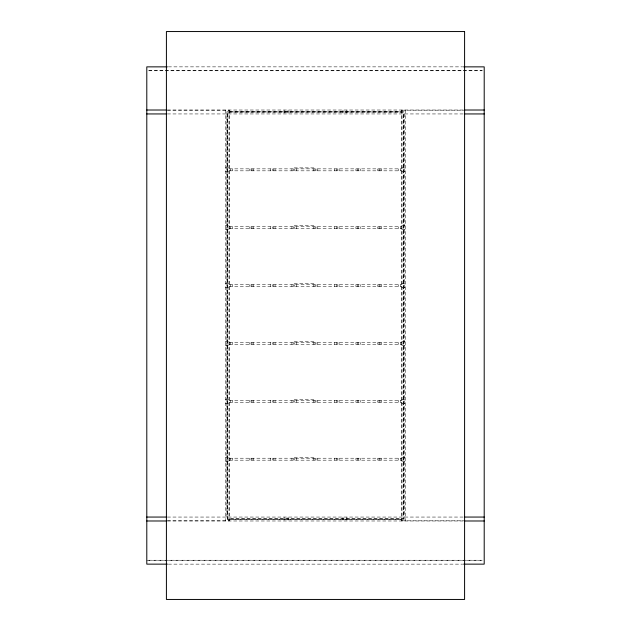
<?xml version="1.0" encoding="UTF-8"?>
<svg xmlns="http://www.w3.org/2000/svg" width="631" height="631" viewBox="0 0 631 631"><rect width="100%" height="100%" fill="white"/><g stroke="black" fill="none" stroke-linecap="round" stroke-linejoin="round"><path stroke-width="0.47" stroke-dasharray="3.15 2.37" d="M168.351 66.862L462.649 66.862M148.766 70.617L482.234 70.617M148.766 70.782L482.234 70.782M167.396 110.015L463.604 110.015M167.357 110.18L229.021 110.18M401.979 110.18L463.643 110.18M229.187 111.813L401.813 111.813M401.813 111.979L227.223 111.979L227.223 519.021L403.777 519.021L403.777 113.943M167.396 113.943L463.604 113.943M225.267 167.885L229.187 167.885M294.164 167.885L315.5 167.885M401.813 167.885L405.733 167.885M229.187 168.863L401.813 168.863M229.187 170.827L401.813 170.827M225.267 171.806L229.187 171.806M401.813 171.806L405.733 171.806M225.267 225.756L229.187 225.756M294.164 225.756L315.5 225.756M401.813 225.756L405.733 225.756M229.187 226.734L401.813 226.734M229.187 228.698L401.813 228.698M225.267 229.676L229.187 229.676M401.813 229.676L405.733 229.676M225.267 283.627L229.187 283.627M294.164 283.627L315.5 283.627M401.813 283.627L405.733 283.627M229.187 284.605L401.813 284.605M229.187 286.569L401.813 286.569M225.267 287.547L229.187 287.547M401.813 287.547L405.733 287.547M225.267 341.489L229.187 341.489M294.164 341.489L315.5 341.489M401.813 341.489L405.733 341.489M229.187 342.475L401.813 342.475M229.187 344.431L401.813 344.431M225.267 345.417L229.187 345.417M401.813 345.417L405.733 345.417M225.267 399.36L229.187 399.36M294.164 399.36L315.5 399.36M401.813 399.36L405.733 399.36M229.187 400.338L401.813 400.338M229.187 402.302L401.813 402.302M225.267 403.288L229.187 403.288M401.813 403.288L405.733 403.288M225.267 457.23L229.187 457.23M294.164 457.23L315.5 457.23M401.813 457.23L405.733 457.23M229.187 458.209L401.813 458.209M229.187 460.173L401.813 460.173M225.267 461.151L229.187 461.151M401.813 461.151L405.733 461.151M167.396 517.057L463.604 517.057M229.187 519.187L401.813 519.187M167.357 520.82L229.021 520.82M401.979 520.82L463.643 520.82M167.396 520.985L463.604 520.985M148.766 560.218L482.234 560.218M146.794 560.383L482.234 560.383M168.351 564.138L462.649 564.138M405.733 110.015L405.733 520.985M403.935 113.943L403.935 517.057M401.979 110.015L401.979 520.985M401.813 110.015L401.813 520.985M400.338 168.863L400.338 170.827M400.338 226.734L400.338 228.698M400.338 284.605L400.338 286.569M400.338 342.475L400.338 344.431M400.338 400.338L400.338 402.302M400.338 458.209L400.338 460.173M398.595 168.863L398.595 170.827M398.595 226.734L398.595 228.698M398.595 284.605L398.595 286.569M398.595 342.475L398.595 344.431M398.595 400.338L398.595 402.302M398.595 458.209L398.595 460.173M381.739 168.863L381.739 170.827M381.739 226.734L381.739 228.698M381.739 284.605L381.739 286.569M381.739 342.475L381.739 344.431M381.739 400.338L381.739 402.302M381.739 458.209L381.739 460.173M379.988 168.863L379.988 170.827M379.988 226.734L379.988 228.698M379.988 284.605L379.988 286.569M379.988 342.475L379.988 344.431M379.988 400.338L379.988 402.302M379.988 458.209L379.988 460.173M379.01 168.863L379.01 170.827M379.01 226.734L379.01 228.698M379.01 284.605L379.01 286.569M379.01 342.475L379.01 344.431M379.01 400.338L379.01 402.302M379.01 458.209L379.01 460.173M377.259 168.863L377.259 170.827M377.259 226.734L377.259 228.698M377.259 284.605L377.259 286.569M377.259 342.475L377.259 344.431M377.259 400.338L377.259 402.302M377.259 458.209L377.259 460.173M360.404 168.863L360.404 170.827M360.404 226.734L360.404 228.698M360.404 284.605L360.404 286.569M360.404 342.475L360.404 344.431M360.404 400.338L360.404 402.302M360.404 458.209L360.404 460.173M358.66 168.863L358.66 170.827M358.66 226.734L358.66 228.698M358.66 284.605L358.66 286.569M358.66 342.475L358.66 344.431M358.66 400.338L358.66 402.302M358.66 458.209L358.66 460.173M357.674 168.863L357.674 170.827M357.674 226.734L357.674 228.698M357.674 284.605L357.674 286.569M357.674 342.475L357.674 344.431M357.674 400.338L357.674 402.302M357.674 458.209L357.674 460.173M355.923 168.863L355.923 170.827M355.923 226.734L355.923 228.698M355.923 284.605L355.923 286.569M355.923 342.475L355.923 344.431M355.923 400.338L355.923 402.302M355.923 458.209L355.923 460.173M346.884 110.015L346.884 113.943M346.884 517.057L346.884 520.985M342.964 110.015L342.964 113.943M342.964 517.057L342.964 520.985M339.076 168.863L339.076 170.827M339.076 226.734L339.076 228.698M339.076 284.605L339.076 286.569M339.076 342.475L339.076 344.431M339.076 400.338L339.076 402.302M339.076 458.209L339.076 460.173M337.325 168.863L337.325 170.827M337.325 226.734L337.325 228.698M337.325 284.605L337.325 286.569M337.325 342.475L337.325 344.431M337.325 400.338L337.325 402.302M337.325 458.209L337.325 460.173M336.339 168.863L336.339 170.827M336.339 226.734L336.339 228.698M336.339 284.605L336.339 286.569M336.339 342.475L336.339 344.431M336.339 400.338L336.339 402.302M336.339 458.209L336.339 460.173M334.596 168.863L334.596 170.827M334.596 226.734L334.596 228.698M334.596 284.605L334.596 286.569M334.596 342.475L334.596 344.431M334.596 400.338L334.596 402.302M334.596 458.209L334.596 460.173M317.74 168.863L317.74 170.827M317.74 226.734L317.74 228.698M317.74 284.605L317.74 286.569M317.74 342.475L317.74 344.431M317.74 400.338L317.74 402.302M317.74 458.209L317.74 460.173M315.989 168.863L315.989 170.827M315.989 226.734L315.989 228.698M315.989 284.605L315.989 286.569M315.989 342.475L315.989 344.431M315.989 400.338L315.989 402.302M315.989 458.209L315.989 460.173M315.011 168.863L315.011 170.827M315.011 226.734L315.011 228.698M315.011 284.605L315.011 286.569M315.011 342.475L315.011 344.431M315.011 400.338L315.011 402.302M315.011 458.209L315.011 460.173M313.26 168.863L313.26 170.827M313.26 226.734L313.26 228.698M313.26 284.605L313.26 286.569M313.26 342.475L313.26 344.431M313.26 400.338L313.26 402.302M313.26 458.209L313.26 460.173M296.404 168.863L296.404 170.827M296.404 226.734L296.404 228.698M296.404 284.605L296.404 286.569M296.404 342.475L296.404 344.431M296.404 400.338L296.404 402.302M296.404 458.209L296.404 460.173M294.661 168.863L294.661 170.827M294.661 226.734L294.661 228.698M294.661 284.605L294.661 286.569M294.661 342.475L294.661 344.431M294.661 400.338L294.661 402.302M294.661 458.209L294.661 460.173M293.675 168.863L293.675 170.827M293.675 226.734L293.675 228.698M293.675 284.605L293.675 286.569M293.675 342.475L293.675 344.431M293.675 400.338L293.675 402.302M293.675 458.209L293.675 460.173M291.924 168.863L291.924 170.827M291.924 226.734L291.924 228.698M291.924 284.605L291.924 286.569M291.924 342.475L291.924 344.431M291.924 400.338L291.924 402.302M291.924 458.209L291.924 460.173M288.036 110.015L288.036 113.943M288.036 517.057L288.036 520.985M284.116 110.015L284.116 113.943M284.116 517.057L284.116 520.985M275.077 168.863L275.077 170.827M275.077 226.734L275.077 228.698M275.077 284.605L275.077 286.569M275.077 342.475L275.077 344.431M275.077 400.338L275.077 402.302M275.077 458.209L275.077 460.173M273.326 168.863L273.326 170.827M273.326 226.734L273.326 228.698M273.326 284.605L273.326 286.569M273.326 342.475L273.326 344.431M273.326 400.338L273.326 402.302M273.326 458.209L273.326 460.173M272.34 168.863L272.34 170.827M272.34 226.734L272.34 228.698M272.34 284.605L272.34 286.569M272.34 342.475L272.34 344.431M272.34 400.338L272.34 402.302M272.34 458.209L272.34 460.173M270.596 168.863L270.596 170.827M270.596 226.734L270.596 228.698M270.596 284.605L270.596 286.569M270.596 342.475L270.596 344.431M270.596 400.338L270.596 402.302M270.596 458.209L270.596 460.173M253.741 168.863L253.741 170.827M253.741 226.734L253.741 228.698M253.741 284.605L253.741 286.569M253.741 342.475L253.741 344.431M253.741 400.338L253.741 402.302M253.741 458.209L253.741 460.173M251.99 168.863L251.99 170.827M251.99 226.734L251.99 228.698M251.99 284.605L251.99 286.569M251.99 342.475L251.99 344.431M251.99 400.338L251.99 402.302M251.99 458.209L251.99 460.173M251.012 168.863L251.012 170.827M251.012 226.734L251.012 228.698M251.012 284.605L251.012 286.569M251.012 342.475L251.012 344.431M251.012 400.338L251.012 402.302M251.012 458.209L251.012 460.173M249.261 168.863L249.261 170.827M249.261 226.734L249.261 228.698M249.261 284.605L249.261 286.569M249.261 342.475L249.261 344.431M249.261 400.338L249.261 402.302M249.261 458.209L249.261 460.173M232.405 168.863L232.405 170.827M232.405 226.734L232.405 228.698M232.405 284.605L232.405 286.569M232.405 342.475L232.405 344.431M232.405 400.338L232.405 402.302M232.405 458.209L232.405 460.173M230.662 168.863L230.662 170.827M230.662 226.734L230.662 228.698M230.662 284.605L230.662 286.569M230.662 342.475L230.662 344.431M230.662 400.338L230.662 402.302M230.662 458.209L230.662 460.173M229.187 110.015L229.187 520.985M229.021 110.015L229.021 520.985M227.065 113.943L227.065 517.057M225.267 110.015L225.267 520.985M404.1 111.648L226.9 111.648L226.9 519.352L404.1 519.352L404.1 111.648M403.446 112.302L227.554 112.302L227.554 518.698L403.446 518.698L403.446 112.302"/><path stroke-width="0.95" d="M167.373 66.862L146.794 66.862L146.794 564.138L167.373 564.138M463.627 66.862L484.206 66.862L484.206 564.138L463.627 564.138M146.794 110.015L166.41 110.015M464.59 110.015L484.206 110.015M146.794 113.943L166.41 113.943M464.59 113.943L484.206 113.943M146.794 517.057L166.41 517.057M464.59 517.057L484.206 517.057M146.794 520.985L166.41 520.985M464.59 520.985L484.206 520.985M464.59 31.55L166.41 31.55L166.41 599.45L464.59 599.45L464.59 31.55"/></g></svg>
